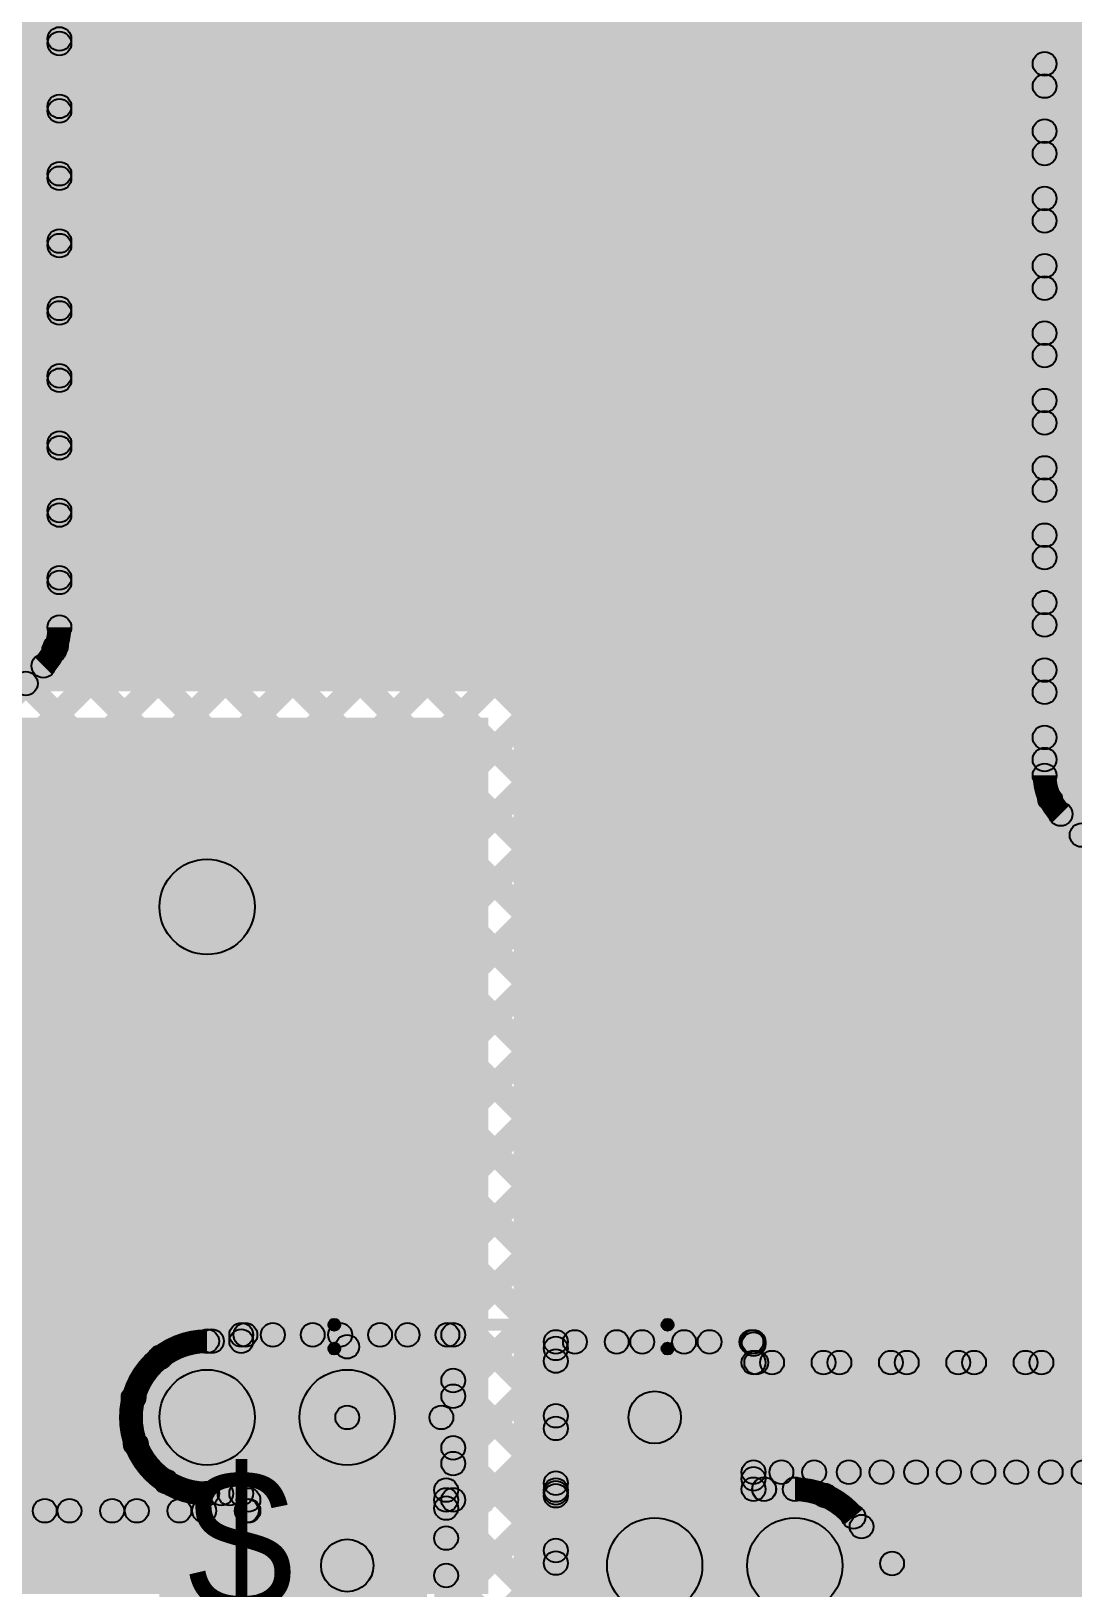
# Model space of a CAD drawing. Header units: millimetres. Extents: x 0.02 to 3.53, y 0 to 2.66.
# Drawn here: x 1.574 to 2.012, y 1.109 to 1.763 of the extents above; entities that cross this region are included whole.
import ezdxf

# ---------------------------------------------------------------- set-up
doc = ezdxf.new("R2010")
doc.units = ezdxf.units.MM
doc.header["$MEASUREMENT"] = 0
for name, color, linetype in [('BottomLayer', 5, 'Continuous'), ('BottomPaste', 16, 'Continuous'), ('BottomSolder', 6, 'Continuous'), ('TopLayer', 1, 'Continuous'), ('TopOverlay', 2, 'Continuous'), ('TopPaste', 8, 'Continuous'), ('TopSolder', 216, 'Continuous'), ('ViaHoleLayer', 16, 'Continuous')]:
    doc.layers.add(name, color=color, linetype=linetype)

# ---------------------------------------------------------------- blocks, each defined once
blk = doc.blocks.new('WS2812B_M____9')
at = {"layer": 'TopLayer'}
for points in [[(-0.09409, 0.05079), (-0.03504, 0.05079), (-0.03504, 0.01142), (-0.09409, 0.01142)], [(0.03504, 0.05079), (0.09409, 0.05079), (0.09409, 0.01142), (0.03504, 0.01142)], [(-0.09409, -0.01142), (-0.03504, -0.01142), (-0.03504, -0.05079), (-0.09409, -0.05079)], [(0.03504, -0.01142), (0.09409, -0.01142), (0.09409, -0.05079), (0.03504, -0.05079)]]:
    blk.add_hatch(color=1, dxfattribs=at).paths.add_polyline_path(points)
at = {"layer": 'TopOverlay'}
h = blk.add_hatch(color=2, dxfattribs=at)
edge = h.paths.add_edge_path()
edge.add_arc((-0.07, 0.07), 0.0025, 0, 360)
h = blk.add_hatch(color=2, dxfattribs=at)
edge = h.paths.add_edge_path()
edge.add_arc((-0.07, 0.07), 0.0025, 0, 360)
for points in [[(0.07, 0.0725), (0.07, 0.0675), (-0.07, 0.0675), (-0.07, 0.0725)], [(-0.0725, 0.07), (-0.0675, 0.07), (-0.0675, 0.06), (-0.0725, 0.06)], [(0.0675, 0.07), (0.0725, 0.07), (0.0725, 0.06), (0.0675, 0.06)], [(-0.0725, -0.06), (-0.0675, -0.06), (-0.0675, -0.07), (-0.0725, -0.07)], [(0.0675, -0.06), (0.0725, -0.06), (0.0725, -0.07), (0.0675, -0.07)], [(0.07, -0.0675), (0.07, -0.0725), (-0.07, -0.0725), (-0.07, -0.0675)]]:
    blk.add_hatch(color=2, dxfattribs=at).paths.add_polyline_path(points)
h = blk.add_hatch(color=2, dxfattribs=at)
edge = h.paths.add_edge_path()
edge.add_arc((0.07, 0.07), 0.0025, 0, 360)
h = blk.add_hatch(color=2, dxfattribs=at)
edge = h.paths.add_edge_path()
edge.add_arc((0.07, 0.07), 0.0025, 0, 360)
h = blk.add_hatch(color=2, dxfattribs=at)
edge = h.paths.add_edge_path()
edge.add_arc((-0.091, 0.061), 0.0025, 0, 360)
h = blk.add_hatch(color=2, dxfattribs=at)
edge = h.paths.add_edge_path()
edge.add_arc((-0.085, 0.061), 0.0025, 0, 360)
h = blk.add_hatch(color=2, dxfattribs=at)
edge = h.paths.add_edge_path()
edge.add_arc((-0.07, 0.06), 0.0025, 0, 360)
h = blk.add_hatch(color=2, dxfattribs=at)
edge = h.paths.add_edge_path()
edge.add_arc((0.07, 0.06), 0.0025, 0, 360)
h = blk.add_hatch(color=2, dxfattribs=at)
edge = h.paths.add_edge_path()
edge.add_arc((-0.07, -0.06), 0.0025, 0, 360)
h = blk.add_hatch(color=2, dxfattribs=at)
edge = h.paths.add_edge_path()
edge.add_arc((0.07, -0.06), 0.0025, 0, 360)
h = blk.add_hatch(color=2, dxfattribs=at)
edge = h.paths.add_edge_path()
edge.add_arc((-0.07, -0.07), 0.0025, 0, 360)
h = blk.add_hatch(color=2, dxfattribs=at)
edge = h.paths.add_edge_path()
edge.add_arc((-0.07, -0.07), 0.0025, 0, 360)
h = blk.add_hatch(color=2, dxfattribs=at)
edge = h.paths.add_edge_path()
edge.add_arc((0.07, -0.07), 0.0025, 0, 360)
h = blk.add_hatch(color=2, dxfattribs=at)
edge = h.paths.add_edge_path()
edge.add_arc((0.07, -0.07), 0.0025, 0, 360)
at = {"layer": 'TopPaste'}
for points in [[(-0.09409, 0.05079), (-0.03504, 0.05079), (-0.03504, 0.01142), (-0.09409, 0.01142)], [(0.03504, 0.05079), (0.09409, 0.05079), (0.09409, 0.01142), (0.03504, 0.01142)], [(-0.09409, -0.01142), (-0.03504, -0.01142), (-0.03504, -0.05079), (-0.09409, -0.05079)], [(0.03504, -0.01142), (0.09409, -0.01142), (0.09409, -0.05079), (0.03504, -0.05079)]]:
    blk.add_hatch(color=8, dxfattribs=at).paths.add_polyline_path(points)
at = {"layer": 'TopSolder'}
for points in [[(-0.09809, 0.05479), (-0.03104, 0.05479), (-0.03104, 0.00742), (-0.09809, 0.00742)], [(0.03104, 0.05479), (0.09809, 0.05479), (0.09809, 0.00742), (0.03104, 0.00742)], [(-0.09809, -0.00742), (-0.03104, -0.00742), (-0.03104, -0.05479), (-0.09809, -0.05479)], [(0.03104, -0.00742), (0.09809, -0.00742), (0.09809, -0.05479), (0.03104, -0.05479)]]:
    blk.add_hatch(color=216, dxfattribs=at).paths.add_polyline_path(points)
at = {"layer": 'TopOverlay', "const_width": 0.005}
blk.add_lwpolyline([(-0.085, 0.061, 1), (-0.091, 0.061, 1)], format="xyb", close=True, dxfattribs=at)
at = {"layer": 'TopOverlay'}
for centre in [(-0.07, 0.07), (-0.07, 0.07), (0.07, 0.07), (0.07, 0.07), (-0.091, 0.061), (-0.085, 0.061), (-0.07, 0.06), (0.07, 0.06), (-0.07, -0.06), (0.07, -0.06), (-0.07, -0.07), (-0.07, -0.07), (0.07, -0.07), (0.07, -0.07)]:
    blk.add_circle(centre, 0.0025, dxfattribs=at)
blk = doc.blocks.new('CAP_0201_B_22')
at = {"layer": 'BottomLayer'}
for points in [[(-0.01772, 0.00591), (-0.00591, 0.00591), (-0.00591, -0.00591), (-0.01772, -0.00591)], [(0.00591, 0.00591), (0.01772, 0.00591), (0.01772, -0.00591), (0.00591, -0.00591)]]:
    blk.add_hatch(color=5, dxfattribs=at).paths.add_polyline_path(points)
at = {"layer": 'BottomPaste'}
for points in [[(-0.01772, 0.00591), (-0.00591, 0.00591), (-0.00591, -0.00591), (-0.01772, -0.00591)], [(0.00591, 0.00591), (0.01772, 0.00591), (0.01772, -0.00591), (0.00591, -0.00591)]]:
    blk.add_hatch(color=16, dxfattribs=at).paths.add_polyline_path(points)
at = {"layer": 'BottomSolder'}
for points in [[(-0.01988, 0.00807), (-0.00374, 0.00807), (-0.00374, -0.00807), (-0.01988, -0.00807)], [(0.00374, 0.00807), (0.01988, 0.00807), (0.01988, -0.00807), (0.00374, -0.00807)]]:
    blk.add_hatch(color=6, dxfattribs=at).paths.add_polyline_path(points)

msp = doc.modelspace()

# ---------------------------------------------------------------- hatches: boundary and pattern name
at = {"layer": 'BottomLayer'}
for points in [[(1.4923, 1.66161), (2.08167, 1.66161), (2.08167, 1.81712), (1.4923, 1.81712)], [(0.92852, 1.48602), (2.08167, 1.48602), (2.08167, 1.7183), (0.92852, 1.7183)], [(1.77694, 1.09704), (2.18718, 1.09704), (2.18718, 1.60806), (1.77694, 1.60806)], [(1.40641, 1.10688), (1.76631, 1.10688), (1.76631, 1.47494), (1.40641, 1.47494)], [(0.74112, 1.39074), (1.66789, 1.39074), (1.66789, 1.43798), (0.74112, 1.43798)], [(1.66822, 1.18107), (1.62822, 1.18107), (1.62822, 1.39545), (1.66822, 1.39545)], [(1.66822, 1.02537), (1.62822, 1.02537), (1.62822, 1.18107), (1.66822, 1.18107)]]:
    msp.add_hatch(color=5, dxfattribs=at).paths.add_polyline_path(points)
h = msp.add_hatch(color=5, dxfattribs=at)
edge = h.paths.add_edge_path()
edge.add_arc((1.64822, 1.39545), 0.02, 0, 360)
h = msp.add_hatch(color=5, dxfattribs=at)
edge = h.paths.add_edge_path()
edge.add_arc((1.64822, 1.18107), 0.02, 0, 360)
h = msp.add_hatch(color=5, dxfattribs=at)
edge = h.paths.add_edge_path()
edge.add_arc((1.64822, 1.18107), 0.02, 0, 360)
h = msp.add_hatch(color=5, dxfattribs=at)
edge = h.paths.add_edge_path()
edge.add_arc((1.64822, 1.18107), 0.01181, 0, 360)
h = msp.add_hatch(color=5, dxfattribs=at)
edge = h.paths.add_edge_path()
edge.add_arc((1.89509, 1.11887), 0.01181, 0, 360)
at = {"layer": 'TopLayer'}
for points in [[(0.79784, 2.65237), (0.80491, 2.65944), (2.00354, 1.46081), (1.99647, 1.45374)], [(0.82612, 2.65237), (0.8332, 2.65944), (2.00354, 1.48909), (1.99647, 1.48202)], [(0.85441, 2.65237), (0.86148, 2.65944), (2.00354, 1.51738), (1.99647, 1.51031)], [(0.88269, 2.65237), (0.88976, 2.65944), (2.00354, 1.54566), (1.99647, 1.53859)], [(0.91097, 2.65237), (0.91805, 2.65944), (2.00354, 1.57394), (1.99647, 1.56687)], [(0.93926, 2.65237), (0.94633, 2.65944), (2.00354, 1.60223), (1.99647, 1.59516)], [(0.96754, 2.65237), (0.97461, 2.65944), (2.00354, 1.63051), (1.99647, 1.62344)], [(0.99583, 2.65237), (1.0029, 2.65944), (2.00354, 1.6588), (1.99647, 1.65172)], [(1.02411, 2.65237), (1.03118, 2.65944), (2.00354, 1.68708), (1.99647, 1.68001)], [(1.0524, 2.65237), (1.05947, 2.65944), (2.00354, 1.71536), (1.99647, 1.70829)], [(1.08068, 2.65237), (1.08775, 2.65944), (2.00354, 1.74365), (1.99647, 1.73658)], [(1.28809, 1.14362), (1.28102, 1.15069), (2.78977, 2.65944), (2.79685, 2.65237)], [(1.55851, 1.44232), (1.55144, 1.44939), (2.76149, 2.65944), (2.76856, 2.65237)], [(1.58755, 1.49964), (1.58048, 1.50672), (2.73321, 2.65944), (2.74028, 2.65237)], [(1.5897, 1.61493), (1.58263, 1.622), (2.62007, 2.65944), (2.62714, 2.65237)], [(1.5897, 1.64322), (1.58263, 1.65029), (2.59178, 2.65944), (2.59886, 2.65237)], [(1.5897, 1.58665), (1.58263, 1.59372), (2.64835, 2.65944), (2.65542, 2.65237)], [(1.5897, 1.58665), (1.58263, 1.59372), (2.64835, 2.65944), (2.65542, 2.65237)], [(1.5897, 1.53008), (1.58263, 1.53715), (2.70492, 2.65944), (2.71199, 2.65237)], [(1.5897, 1.55836), (1.58263, 1.56543), (2.67664, 2.65944), (2.68371, 2.65237)], [(1.5897, 1.72807), (1.58263, 1.73514), (2.50693, 2.65944), (2.514, 2.65237)], [(1.5897, 1.6715), (1.58263, 1.67857), (2.5635, 2.65944), (2.57057, 2.65237)], [(1.5897, 1.69978), (1.58263, 1.70685), (2.53522, 2.65944), (2.54229, 2.65237)], [(1.5897, 1.75635), (1.58263, 1.76342), (2.47865, 2.65944), (2.48572, 2.65237)], [(1.31109, 1.13833), (1.30402, 1.1454), (2.03058, 1.87196), (2.03765, 1.86489)], [(1.33938, 1.13833), (1.3323, 1.1454), (2.03829, 1.85139), (2.04536, 1.84432)], [(1.59117, 1.51289), (1.58117, 1.51289), (1.58117, 1.85561), (1.59117, 1.85561)], [(1.58263, 1.8393), (1.5897, 1.84637), (2.22846, 1.20761), (2.22139, 1.20054)], [(1.58263, 1.81101), (1.5897, 1.81808), (2.20018, 1.20761), (2.19311, 1.20054)], [(2.00501, 1.45068), (1.99501, 1.45068), (1.99501, 1.7934), (2.00501, 1.7934)], [(1.58263, 1.78273), (1.5897, 1.7898), (2.17189, 1.20761), (2.16482, 1.20054)], [(1.36766, 1.13833), (1.36059, 1.1454), (1.99647, 1.78129), (2.00354, 1.77421)], [(1.58263, 1.75444), (1.5897, 1.76151), (2.14361, 1.20761), (2.13654, 1.20054)], [(1.39594, 1.13833), (1.38887, 1.1454), (1.99647, 1.753), (2.00354, 1.74593)], [(1.58263, 1.72616), (1.5897, 1.73323), (2.11532, 1.20761), (2.10825, 1.20054)], [(1.42423, 1.13833), (1.41716, 1.1454), (1.99647, 1.72472), (2.00354, 1.71765)], [(1.58263, 1.69787), (1.5897, 1.70495), (2.08704, 1.20761), (2.07997, 1.20054)], [(1.45251, 1.13833), (1.44544, 1.1454), (1.99647, 1.69643), (2.00354, 1.68936)], [(1.58263, 1.66959), (1.5897, 1.67666), (2.05876, 1.20761), (2.05168, 1.20054)], [(1.4808, 1.13833), (1.47373, 1.1454), (1.99647, 1.66815), (2.00354, 1.66108)], [(1.58263, 1.64131), (1.5897, 1.64838), (2.03047, 1.20761), (2.0234, 1.20054)], [(1.50908, 1.13833), (1.50201, 1.1454), (1.99647, 1.63986), (2.00354, 1.63279)], [(1.58263, 1.61302), (1.5897, 1.62009), (2.00219, 1.20761), (1.99512, 1.20054)], [(1.53737, 1.13833), (1.53029, 1.1454), (1.99647, 1.61158), (2.00354, 1.60451)], [(1.58263, 1.58474), (1.5897, 1.59181), (1.9739, 1.20761), (1.96683, 1.20054)], [(1.56565, 1.13833), (1.55858, 1.1454), (1.99647, 1.5833), (2.00354, 1.57622)], [(1.58263, 1.55645), (1.5897, 1.56352), (1.94562, 1.20761), (1.93855, 1.20054)], [(1.66782, 1.21222), (1.66075, 1.21929), (1.99647, 1.55501), (2.00354, 1.54794)], [(1.58263, 1.52817), (1.5897, 1.53524), (1.91733, 1.20761), (1.91026, 1.20054)], [(1.69611, 1.21222), (1.68904, 1.21929), (1.99647, 1.52673), (2.00354, 1.51966)], [(1.58119, 1.50133), (1.58826, 1.5084), (1.88037, 1.21629), (1.87329, 1.20922)], [(1.57008, 1.4802), (1.56301, 1.48727), (1.57589, 1.50016), (1.58296, 1.49309)], [(1.72439, 1.21222), (1.71732, 1.21929), (1.99647, 1.49844), (2.00354, 1.49137)], [(1.56852, 1.48571), (1.57559, 1.49278), (1.85208, 1.21629), (1.84501, 1.20922)], [(1.5519, 1.47405), (1.55897, 1.48112), (1.8238, 1.21629), (1.81673, 1.20922)], [(1.75268, 1.21222), (1.74561, 1.21929), (1.99647, 1.47016), (2.00354, 1.46309)], [(1.5491, 1.44856), (1.55617, 1.45563), (1.79823, 1.21358), (1.79116, 1.2065)], [(1.75515, 1.18641), (1.74808, 1.19348), (1.99878, 1.44418), (2.00585, 1.43711)], [(1.374, 1.42567), (1.38107, 1.43274), (1.62086, 1.19295), (1.61379, 1.18588)], [(2.00321, 1.43088), (2.01028, 1.43795), (2.02317, 1.42507), (2.0161, 1.418)], [(1.54921, 1.42017), (1.55628, 1.42724), (1.79823, 1.18529), (1.79116, 1.17822)], [(1.80625, 1.20922), (1.79917, 1.21629), (2.01202, 1.42914), (2.01909, 1.42207)], [(1.99555, 1.20054), (1.98848, 1.20761), (2.20605, 1.42517), (2.21312, 1.4181)], [(1.53523, 1.40586), (1.5423, 1.41294), (1.73594, 1.21929), (1.72887, 1.21222)], [(1.83453, 1.20922), (1.82746, 1.21629), (2.02966, 1.41849), (2.03673, 1.41142)], [(1.86281, 1.20922), (1.85574, 1.21629), (2.05778, 1.41833), (2.06485, 1.41126)], [(1.88241, 1.20054), (1.87534, 1.20761), (2.07991, 1.41218), (2.08698, 1.40511)], [(1.31224, 1.40257), (1.31931, 1.40965), (1.58356, 1.1454), (1.57649, 1.13833)], [(1.34053, 1.40257), (1.3476, 1.40965), (1.61184, 1.1454), (1.60477, 1.13833)], [(1.36881, 1.40257), (1.37588, 1.40965), (1.64013, 1.1454), (1.63306, 1.13833)], [(1.42838, 1.39957), (1.43545, 1.40665), (1.63218, 1.20992), (1.62511, 1.20285)], [(1.45667, 1.39957), (1.46374, 1.40665), (1.65378, 1.21661), (1.6467, 1.20954)], [(1.48495, 1.39957), (1.49202, 1.40665), (1.67937, 1.21929), (1.6723, 1.21222)], [(1.51055, 1.40226), (1.51762, 1.40933), (1.70766, 1.21929), (1.70059, 1.21222)], [(1.9107, 1.20054), (1.90363, 1.20761), (2.10567, 1.40965), (2.11274, 1.40257)], [(1.93898, 1.20054), (1.93191, 1.20761), (2.13395, 1.40965), (2.14102, 1.40257)], [(1.96727, 1.20054), (1.96019, 1.20761), (2.16223, 1.40965), (2.16931, 1.40257)], [(1.64822, 1.20807), (1.64822, 1.21807), (1.66256, 1.21807), (1.66256, 1.20807)], [(1.66256, 1.21076), (1.66256, 1.22076), (1.75161, 1.22076), (1.75161, 1.21076)], [(1.79469, 1.20776), (1.79469, 1.21776), (1.87775, 1.21776), (1.87775, 1.20776)], [(1.71209, 1.18107), (1.70209, 1.18107), (1.70209, 1.21076), (1.71209, 1.21076)], [(1.75661, 1.14639), (1.74661, 1.14639), (1.74661, 1.21576), (1.75661, 1.21576)], [(1.79969, 1.15055), (1.78969, 1.15055), (1.78969, 1.21276), (1.79969, 1.21276)], [(1.88275, 1.20407), (1.87275, 1.20407), (1.87275, 1.21276), (1.88275, 1.21276)], [(1.87421, 1.2083), (1.88128, 1.21537), (1.88905, 1.20761), (1.88198, 1.20054)], [(1.75515, 1.15812), (1.74808, 1.1652), (1.79116, 1.20827), (1.79823, 1.2012)], [(1.87775, 1.19907), (1.87775, 1.20907), (2.3298, 1.20907), (2.3298, 1.19907)], [(1.64822, 1.16107), (1.64822, 1.20107), (1.70709, 1.20107), (1.70709, 1.16107)], [(1.74808, 1.19301), (1.75515, 1.20009), (1.79823, 1.15701), (1.79116, 1.14994)], [(1.83622, 1.17007), (1.83622, 1.19207), (2.33932, 1.19207), (2.33932, 1.17007)], [(1.70709, 1.17607), (1.70709, 1.18607), (1.74661, 1.18607), (1.74661, 1.17607)], [(1.75215, 1.12684), (1.74508, 1.13391), (1.79116, 1.17999), (1.79823, 1.17292)], [(1.59393, 1.13833), (1.58686, 1.1454), (1.61475, 1.17329), (1.62182, 1.16622)], [(1.74808, 1.16473), (1.75515, 1.1718), (1.79823, 1.12872), (1.79116, 1.12165)], [(1.62222, 1.13833), (1.61515, 1.1454), (1.62741, 1.15767), (1.63448, 1.1506)], [(1.88275, 1.15087), (1.87275, 1.15087), (1.87275, 1.15807), (1.88275, 1.15807)], [(1.87421, 1.15173), (1.88128, 1.1588), (1.88569, 1.1544), (1.87862, 1.14733)], [(1.87775, 1.15307), (1.87775, 1.16307), (2.33932, 1.16307), (2.33932, 1.15307)], [(1.88578, 1.14733), (1.87871, 1.1544), (1.88591, 1.16161), (1.89298, 1.15454)], [(1.89969, 1.15454), (1.90677, 1.16161), (2.96484, 0.10354), (2.95777, 0.09646)], [(1.9114, 1.14467), (1.90433, 1.15174), (1.91419, 1.16161), (1.92127, 1.15454)], [(1.92666, 1.13164), (1.91959, 1.13872), (1.94248, 1.16161), (1.94955, 1.15454)], [(1.92798, 1.15454), (1.93505, 1.16161), (2.99312, 0.10354), (2.98605, 0.09646)], [(1.93947, 1.11617), (1.9324, 1.12324), (1.97076, 1.16161), (1.97783, 1.15454)], [(1.95228, 1.1007), (1.94521, 1.10777), (1.99905, 1.16161), (2.00612, 1.15454)], [(1.95626, 1.15454), (1.96333, 1.16161), (3.02141, 0.10354), (3.01433, 0.09646)], [(1.96443, 1.08456), (1.95736, 1.09163), (2.02733, 1.16161), (2.0344, 1.15454)], [(1.9676, 1.05945), (1.96053, 1.06652), (2.05562, 1.16161), (2.06269, 1.15454)], [(1.98455, 1.15454), (1.99162, 1.16161), (3.04969, 0.10354), (3.04262, 0.09646)], [(1.6505, 1.13833), (1.64343, 1.1454), (1.65064, 1.15261), (1.65771, 1.14554)], [(1.64822, 1.14407), (1.64822, 1.15407), (1.66256, 1.15407), (1.66256, 1.14407)], [(1.65414, 1.14554), (1.66121, 1.15261), (1.66841, 1.1454), (1.66134, 1.13833)], [(1.75361, 1.14639), (1.74361, 1.14639), (1.74361, 1.15055), (1.75361, 1.15055)], [(1.75215, 1.09856), (1.74508, 1.10563), (1.79116, 1.15171), (1.79823, 1.14464)], [(1.87775, 1.14587), (1.87775, 1.15587), (1.89509, 1.15587), (1.89509, 1.14587)], [(1.28984, 1.13687), (1.28984, 1.14687), (1.66556, 1.14687), (1.66556, 1.13687)], [(1.67056, 1.14187), (1.66056, 1.14187), (1.66056, 1.14639), (1.67056, 1.14639)], [(1.75361, 1.08718), (1.74361, 1.08718), (1.74361, 1.14639), (1.75361, 1.14639)], [(1.74508, 1.13945), (1.75215, 1.14652), (1.79823, 1.10044), (1.79116, 1.09337)], [(1.79969, 1.08718), (1.78969, 1.08718), (1.78969, 1.14939), (1.79969, 1.14939)], [(1.83622, 1.09887), (1.83622, 1.13887), (1.89509, 1.13887), (1.89509, 1.09887)], [(1.9159, 1.13606), (1.92361, 1.14244), (1.96054, 1.09782), (1.95284, 1.09145)], [(1.87968, 1.10611), (1.91049, 1.13162), (1.94747, 1.08696), (1.91666, 1.06145)], [(1.28032, 1.10787), (1.28032, 1.12987), (1.70709, 1.12987), (1.70709, 1.10787)], [(0.77834, 0.09646), (0.77127, 0.10354), (1.79116, 1.12342), (1.79823, 1.11635)], [(1.74508, 1.11116), (1.75215, 1.11823), (1.9036, 0.96678), (1.89653, 0.95971)]]:
    msp.add_hatch(color=1, dxfattribs=at).paths.add_polyline_path(points)
h = msp.add_hatch(color=1, dxfattribs=at)
edge = h.paths.add_edge_path()
edge.add_arc((1.58617, 1.75989), 0.005, 0, 360)
h = msp.add_hatch(color=1, dxfattribs=at)
edge = h.paths.add_edge_path()
edge.add_arc((1.58617, 1.75798), 0.005, 0, 360)
h = msp.add_hatch(color=1, dxfattribs=at)
edge = h.paths.add_edge_path()
edge.add_arc((2.00001, 1.74947), 0.005, 0, 360)
h = msp.add_hatch(color=1, dxfattribs=at)
edge = h.paths.add_edge_path()
edge.add_arc((2.00001, 1.74011), 0.005, 0, 360)
h = msp.add_hatch(color=1, dxfattribs=at)
edge = h.paths.add_edge_path()
edge.add_arc((1.58617, 1.7316), 0.005, 0, 360)
h = msp.add_hatch(color=1, dxfattribs=at)
edge = h.paths.add_edge_path()
edge.add_arc((1.58617, 1.72969), 0.005, 0, 360)
h = msp.add_hatch(color=1, dxfattribs=at)
edge = h.paths.add_edge_path()
edge.add_arc((2.00001, 1.72118), 0.005, 0, 360)
h = msp.add_hatch(color=1, dxfattribs=at)
edge = h.paths.add_edge_path()
edge.add_arc((2.00001, 1.71183), 0.005, 0, 360)
h = msp.add_hatch(color=1, dxfattribs=at)
edge = h.paths.add_edge_path()
edge.add_arc((1.58617, 1.70332), 0.005, 0, 360)
h = msp.add_hatch(color=1, dxfattribs=at)
edge = h.paths.add_edge_path()
edge.add_arc((1.58617, 1.70141), 0.005, 0, 360)
h = msp.add_hatch(color=1, dxfattribs=at)
edge = h.paths.add_edge_path()
edge.add_arc((2.00001, 1.6929), 0.005, 0, 360)
h = msp.add_hatch(color=1, dxfattribs=at)
edge = h.paths.add_edge_path()
edge.add_arc((2.00001, 1.68354), 0.005, 0, 360)
h = msp.add_hatch(color=1, dxfattribs=at)
edge = h.paths.add_edge_path()
edge.add_arc((1.58617, 1.67503), 0.005, 0, 360)
h = msp.add_hatch(color=1, dxfattribs=at)
edge = h.paths.add_edge_path()
edge.add_arc((1.58617, 1.67313), 0.005, 0, 360)
h = msp.add_hatch(color=1, dxfattribs=at)
edge = h.paths.add_edge_path()
edge.add_arc((2.00001, 1.66461), 0.005, 0, 360)
h = msp.add_hatch(color=1, dxfattribs=at)
edge = h.paths.add_edge_path()
edge.add_arc((2.00001, 1.65526), 0.005, 0, 360)
h = msp.add_hatch(color=1, dxfattribs=at)
edge = h.paths.add_edge_path()
edge.add_arc((1.58617, 1.64675), 0.005, 0, 360)
h = msp.add_hatch(color=1, dxfattribs=at)
edge = h.paths.add_edge_path()
edge.add_arc((1.58617, 1.64484), 0.005, 0, 360)
h = msp.add_hatch(color=1, dxfattribs=at)
edge = h.paths.add_edge_path()
edge.add_arc((2.00001, 1.63633), 0.005, 0, 360)
h = msp.add_hatch(color=1, dxfattribs=at)
edge = h.paths.add_edge_path()
edge.add_arc((2.00001, 1.62698), 0.005, 0, 360)
h = msp.add_hatch(color=1, dxfattribs=at)
edge = h.paths.add_edge_path()
edge.add_arc((1.58617, 1.61847), 0.005, 0, 360)
h = msp.add_hatch(color=1, dxfattribs=at)
edge = h.paths.add_edge_path()
edge.add_arc((1.58617, 1.61656), 0.005, 0, 360)
h = msp.add_hatch(color=1, dxfattribs=at)
edge = h.paths.add_edge_path()
edge.add_arc((2.00001, 1.60804), 0.005, 0, 360)
h = msp.add_hatch(color=1, dxfattribs=at)
edge = h.paths.add_edge_path()
edge.add_arc((2.00001, 1.59869), 0.005, 0, 360)
h = msp.add_hatch(color=1, dxfattribs=at)
edge = h.paths.add_edge_path()
edge.add_arc((1.58617, 1.59018), 0.005, 0, 360)
h = msp.add_hatch(color=1, dxfattribs=at)
edge = h.paths.add_edge_path()
edge.add_arc((1.58617, 1.59018), 0.005, 0, 360)
h = msp.add_hatch(color=1, dxfattribs=at)
edge = h.paths.add_edge_path()
edge.add_arc((1.58617, 1.58827), 0.005, 0, 360)
h = msp.add_hatch(color=1, dxfattribs=at)
edge = h.paths.add_edge_path()
edge.add_arc((2.00001, 1.57976), 0.005, 0, 360)
h = msp.add_hatch(color=1, dxfattribs=at)
edge = h.paths.add_edge_path()
edge.add_arc((2.00001, 1.57041), 0.005, 0, 360)
h = msp.add_hatch(color=1, dxfattribs=at)
edge = h.paths.add_edge_path()
edge.add_arc((1.58617, 1.5619), 0.005, 0, 360)
h = msp.add_hatch(color=1, dxfattribs=at)
edge = h.paths.add_edge_path()
edge.add_arc((1.58617, 1.55999), 0.005, 0, 360)
h = msp.add_hatch(color=1, dxfattribs=at)
edge = h.paths.add_edge_path()
edge.add_arc((2.00001, 1.55148), 0.005, 0, 360)
h = msp.add_hatch(color=1, dxfattribs=at)
edge = h.paths.add_edge_path()
edge.add_arc((2.00001, 1.54212), 0.005, 0, 360)
h = msp.add_hatch(color=1, dxfattribs=at)
edge = h.paths.add_edge_path()
edge.add_arc((1.58617, 1.53361), 0.005, 0, 360)
h = msp.add_hatch(color=1, dxfattribs=at)
edge = h.paths.add_edge_path()
edge.add_arc((1.58617, 1.5317), 0.005, 0, 360)
h = msp.add_hatch(color=1, dxfattribs=at)
edge = h.paths.add_edge_path()
edge.add_arc((2.00001, 1.52319), 0.005, 0, 360)
h = msp.add_hatch(color=1, dxfattribs=at)
edge = h.paths.add_edge_path()
edge.add_arc((1.58617, 1.51289), 0.005, 0, 360)
h = msp.add_hatch(color=1, dxfattribs=at)
edge = h.paths.add_edge_path()
edge.add_arc((1.58617, 1.51289), 0.005, 0, 360)
h = msp.add_hatch(color=1, dxfattribs=at)
edge = h.paths.add_edge_path()
edge.add_arc((1.58617, 1.51289), 0.005, 0, 360)
h = msp.add_hatch(color=1, dxfattribs=at)
edge = h.paths.add_edge_path()
edge.add_arc((2.00001, 1.51384), 0.005, 0, 360)
h = msp.add_hatch(color=1, dxfattribs=at)
edge = h.paths.add_edge_path()
edge.add_arc((1.58402, 1.50318), 0.005, 0, 360)
h = msp.add_hatch(color=1, dxfattribs=at)
edge = h.paths.add_edge_path()
edge.add_arc((1.58472, 1.50486), 0.005, 0, 360)
h = msp.add_hatch(color=1, dxfattribs=at)
edge = h.paths.add_edge_path()
edge.add_arc((1.57943, 1.49662), 0.005, 0, 360)
h = msp.add_hatch(color=1, dxfattribs=at)
edge = h.paths.add_edge_path()
edge.add_arc((1.57943, 1.49662), 0.005, 0, 360)
h = msp.add_hatch(color=1, dxfattribs=at)
edge = h.paths.add_edge_path()
edge.add_arc((1.57943, 1.49662), 0.005, 0, 360)
h = msp.add_hatch(color=1, dxfattribs=at)
edge = h.paths.add_edge_path()
edge.add_arc((2.00001, 1.49491), 0.005, 0, 360)
h = msp.add_hatch(color=1, dxfattribs=at)
edge = h.paths.add_edge_path()
edge.add_arc((1.57205, 1.48925), 0.005, 0, 360)
h = msp.add_hatch(color=1, dxfattribs=at)
edge = h.paths.add_edge_path()
edge.add_arc((2.00001, 1.48556), 0.005, 0, 360)
h = msp.add_hatch(color=1, dxfattribs=at)
edge = h.paths.add_edge_path()
edge.add_arc((2.00001, 1.46662), 0.005, 0, 360)
h = msp.add_hatch(color=1, dxfattribs=at)
edge = h.paths.add_edge_path()
edge.add_arc((2.00001, 1.45727), 0.005, 0, 360)
h = msp.add_hatch(color=1, dxfattribs=at)
edge = h.paths.add_edge_path()
edge.add_arc((2.00001, 1.45068), 0.005, 0, 360)
h = msp.add_hatch(color=1, dxfattribs=at)
edge = h.paths.add_edge_path()
edge.add_arc((2.00001, 1.45068), 0.005, 0, 360)
h = msp.add_hatch(color=1, dxfattribs=at)
edge = h.paths.add_edge_path()
edge.add_arc((2.00001, 1.45068), 0.005, 0, 360)
h = msp.add_hatch(color=1, dxfattribs=at)
edge = h.paths.add_edge_path()
edge.add_arc((2.00231, 1.44064), 0.005, 0, 360)
h = msp.add_hatch(color=1, dxfattribs=at)
edge = h.paths.add_edge_path()
edge.add_arc((2.00674, 1.43442), 0.005, 0, 360)
h = msp.add_hatch(color=1, dxfattribs=at)
edge = h.paths.add_edge_path()
edge.add_arc((2.00674, 1.43442), 0.005, 0, 360)
h = msp.add_hatch(color=1, dxfattribs=at)
edge = h.paths.add_edge_path()
edge.add_arc((2.00674, 1.43442), 0.005, 0, 360)
h = msp.add_hatch(color=1, dxfattribs=at)
edge = h.paths.add_edge_path()
edge.add_arc((2.01556, 1.4256), 0.005, 0, 360)
h = msp.add_hatch(color=1, dxfattribs=at)
edge = h.paths.add_edge_path()
edge.add_arc((1.64822, 1.21307), 0.005, 0, 360)
h = msp.add_hatch(color=1, dxfattribs=at)
edge = h.paths.add_edge_path()
edge.add_arc((1.64822, 1.21307), 0.005, 0, 360)
h = msp.add_hatch(color=1, dxfattribs=at)
edge = h.paths.add_edge_path()
edge.add_arc((1.65024, 1.21307), 0.005, 0, 360)
h = msp.add_hatch(color=1, dxfattribs=at)
edge = h.paths.add_edge_path()
edge.add_arc((1.66256, 1.21576), 0.005, 0, 360)
h = msp.add_hatch(color=1, dxfattribs=at)
edge = h.paths.add_edge_path()
edge.add_arc((1.66256, 1.21307), 0.005, 0, 360)
h = msp.add_hatch(color=1, dxfattribs=at)
edge = h.paths.add_edge_path()
edge.add_arc((1.66429, 1.21576), 0.005, 0, 360)
h = msp.add_hatch(color=1, dxfattribs=at)
edge = h.paths.add_edge_path()
edge.add_arc((1.67584, 1.21576), 0.005, 0, 360)
h = msp.add_hatch(color=1, dxfattribs=at)
edge = h.paths.add_edge_path()
edge.add_arc((1.69257, 1.21576), 0.005, 0, 360)
h = msp.add_hatch(color=1, dxfattribs=at)
edge = h.paths.add_edge_path()
edge.add_arc((1.70412, 1.21576), 0.005, 0, 360)
h = msp.add_hatch(color=1, dxfattribs=at)
edge = h.paths.add_edge_path()
edge.add_arc((1.72086, 1.21576), 0.005, 0, 360)
h = msp.add_hatch(color=1, dxfattribs=at)
edge = h.paths.add_edge_path()
edge.add_arc((1.73241, 1.21576), 0.005, 0, 360)
h = msp.add_hatch(color=1, dxfattribs=at)
edge = h.paths.add_edge_path()
edge.add_arc((1.74914, 1.21576), 0.005, 0, 360)
h = msp.add_hatch(color=1, dxfattribs=at)
edge = h.paths.add_edge_path()
edge.add_arc((1.75161, 1.21576), 0.005, 0, 360)
h = msp.add_hatch(color=1, dxfattribs=at)
edge = h.paths.add_edge_path()
edge.add_arc((1.75161, 1.21576), 0.005, 0, 360)
h = msp.add_hatch(color=1, dxfattribs=at)
edge = h.paths.add_edge_path()
edge.add_arc((1.79469, 1.21276), 0.005, 0, 360)
h = msp.add_hatch(color=1, dxfattribs=at)
edge = h.paths.add_edge_path()
edge.add_arc((1.79469, 1.21276), 0.005, 0, 360)
h = msp.add_hatch(color=1, dxfattribs=at)
edge = h.paths.add_edge_path()
edge.add_arc((1.80271, 1.21276), 0.005, 0, 360)
h = msp.add_hatch(color=1, dxfattribs=at)
edge = h.paths.add_edge_path()
edge.add_arc((1.82026, 1.21276), 0.005, 0, 360)
h = msp.add_hatch(color=1, dxfattribs=at)
edge = h.paths.add_edge_path()
edge.add_arc((1.83099, 1.21276), 0.005, 0, 360)
h = msp.add_hatch(color=1, dxfattribs=at)
edge = h.paths.add_edge_path()
edge.add_arc((1.84855, 1.21276), 0.005, 0, 360)
h = msp.add_hatch(color=1, dxfattribs=at)
edge = h.paths.add_edge_path()
edge.add_arc((1.85928, 1.21276), 0.005, 0, 360)
h = msp.add_hatch(color=1, dxfattribs=at)
edge = h.paths.add_edge_path()
edge.add_arc((1.87683, 1.21276), 0.005, 0, 360)
h = msp.add_hatch(color=1, dxfattribs=at)
edge = h.paths.add_edge_path()
edge.add_arc((1.87775, 1.21276), 0.005, 0, 360)
h = msp.add_hatch(color=1, dxfattribs=at)
edge = h.paths.add_edge_path()
edge.add_arc((1.87775, 1.21276), 0.005, 0, 360)
h = msp.add_hatch(color=1, dxfattribs=at)
edge = h.paths.add_edge_path()
edge.add_arc((1.87775, 1.21184), 0.005, 0, 360)
h = msp.add_hatch(color=1, dxfattribs=at)
edge = h.paths.add_edge_path()
edge.add_arc((1.62864, 1.20638), 0.005, 0, 360)
h = msp.add_hatch(color=1, dxfattribs=at)
edge = h.paths.add_edge_path()
edge.add_arc((1.70709, 1.21076), 0.005, 0, 360)
h = msp.add_hatch(color=1, dxfattribs=at)
edge = h.paths.add_edge_path()
edge.add_arc((1.79469, 1.21004), 0.005, 0, 360)
h = msp.add_hatch(color=1, dxfattribs=at)
edge = h.paths.add_edge_path()
edge.add_arc((1.79469, 1.20474), 0.005, 0, 360)
h = msp.add_hatch(color=1, dxfattribs=at)
edge = h.paths.add_edge_path()
edge.add_arc((1.87775, 1.20407), 0.005, 0, 360)
h = msp.add_hatch(color=1, dxfattribs=at)
edge = h.paths.add_edge_path()
edge.add_arc((1.87775, 1.20407), 0.005, 0, 360)
h = msp.add_hatch(color=1, dxfattribs=at)
edge = h.paths.add_edge_path()
edge.add_arc((1.87888, 1.20407), 0.005, 0, 360)
h = msp.add_hatch(color=1, dxfattribs=at)
edge = h.paths.add_edge_path()
edge.add_arc((1.88551, 1.20407), 0.005, 0, 360)
h = msp.add_hatch(color=1, dxfattribs=at)
edge = h.paths.add_edge_path()
edge.add_arc((1.90716, 1.20407), 0.005, 0, 360)
h = msp.add_hatch(color=1, dxfattribs=at)
edge = h.paths.add_edge_path()
edge.add_arc((1.9138, 1.20407), 0.005, 0, 360)
h = msp.add_hatch(color=1, dxfattribs=at)
edge = h.paths.add_edge_path()
edge.add_arc((1.93545, 1.20407), 0.005, 0, 360)
h = msp.add_hatch(color=1, dxfattribs=at)
edge = h.paths.add_edge_path()
edge.add_arc((1.94208, 1.20407), 0.005, 0, 360)
h = msp.add_hatch(color=1, dxfattribs=at)
edge = h.paths.add_edge_path()
edge.add_arc((1.96373, 1.20407), 0.005, 0, 360)
h = msp.add_hatch(color=1, dxfattribs=at)
edge = h.paths.add_edge_path()
edge.add_arc((1.97037, 1.20407), 0.005, 0, 360)
h = msp.add_hatch(color=1, dxfattribs=at)
edge = h.paths.add_edge_path()
edge.add_arc((1.99201, 1.20407), 0.005, 0, 360)
h = msp.add_hatch(color=1, dxfattribs=at)
edge = h.paths.add_edge_path()
edge.add_arc((1.99865, 1.20407), 0.005, 0, 360)
h = msp.add_hatch(color=1, dxfattribs=at)
edge = h.paths.add_edge_path()
edge.add_arc((1.64822, 1.18107), 0.02, 0, 360)
h = msp.add_hatch(color=1, dxfattribs=at)
edge = h.paths.add_edge_path()
edge.add_arc((1.70709, 1.18107), 0.02, 0, 360)
h = msp.add_hatch(color=1, dxfattribs=at)
edge = h.paths.add_edge_path()
edge.add_arc((1.75161, 1.19655), 0.005, 0, 360)
h = msp.add_hatch(color=1, dxfattribs=at)
edge = h.paths.add_edge_path()
edge.add_arc((1.61733, 1.18942), 0.005, 0, 360)
h = msp.add_hatch(color=1, dxfattribs=at)
edge = h.paths.add_edge_path()
edge.add_arc((1.64822, 1.18107), 0.01181, 0, 360)
h = msp.add_hatch(color=1, dxfattribs=at)
edge = h.paths.add_edge_path()
edge.add_arc((1.75161, 1.18994), 0.005, 0, 360)
h = msp.add_hatch(color=1, dxfattribs=at)
edge = h.paths.add_edge_path()
edge.add_arc((1.83622, 1.18107), 0.011, 0, 360)
h = msp.add_hatch(color=1, dxfattribs=at)
edge = h.paths.add_edge_path()
edge.add_arc((1.70709, 1.18107), 0.005, 0, 360)
h = msp.add_hatch(color=1, dxfattribs=at)
edge = h.paths.add_edge_path()
edge.add_arc((1.70709, 1.18107), 0.005, 0, 360)
h = msp.add_hatch(color=1, dxfattribs=at)
edge = h.paths.add_edge_path()
edge.add_arc((1.74661, 1.18107), 0.005, 0, 360)
h = msp.add_hatch(color=1, dxfattribs=at)
edge = h.paths.add_edge_path()
edge.add_arc((1.79469, 1.18176), 0.005, 0, 360)
h = msp.add_hatch(color=1, dxfattribs=at)
edge = h.paths.add_edge_path()
edge.add_arc((1.79469, 1.17645), 0.005, 0, 360)
h = msp.add_hatch(color=1, dxfattribs=at)
edge = h.paths.add_edge_path()
edge.add_arc((1.61829, 1.16976), 0.005, 0, 360)
h = msp.add_hatch(color=1, dxfattribs=at)
edge = h.paths.add_edge_path()
edge.add_arc((1.75161, 1.16827), 0.005, 0, 360)
h = msp.add_hatch(color=1, dxfattribs=at)
edge = h.paths.add_edge_path()
edge.add_arc((1.75161, 1.16166), 0.005, 0, 360)
h = msp.add_hatch(color=1, dxfattribs=at)
edge = h.paths.add_edge_path()
edge.add_arc((1.63095, 1.15413), 0.005, 0, 360)
h = msp.add_hatch(color=1, dxfattribs=at)
edge = h.paths.add_edge_path()
edge.add_arc((1.79469, 1.15347), 0.005, 0, 360)
h = msp.add_hatch(color=1, dxfattribs=at)
edge = h.paths.add_edge_path()
edge.add_arc((1.87775, 1.15807), 0.005, 0, 360)
h = msp.add_hatch(color=1, dxfattribs=at)
edge = h.paths.add_edge_path()
edge.add_arc((1.87775, 1.15807), 0.005, 0, 360)
h = msp.add_hatch(color=1, dxfattribs=at)
edge = h.paths.add_edge_path()
edge.add_arc((1.87775, 1.15527), 0.005, 0, 360)
h = msp.add_hatch(color=1, dxfattribs=at)
edge = h.paths.add_edge_path()
edge.add_arc((1.88945, 1.15807), 0.005, 0, 360)
h = msp.add_hatch(color=1, dxfattribs=at)
edge = h.paths.add_edge_path()
edge.add_arc((1.90323, 1.15807), 0.005, 0, 360)
h = msp.add_hatch(color=1, dxfattribs=at)
edge = h.paths.add_edge_path()
edge.add_arc((1.91773, 1.15807), 0.005, 0, 360)
h = msp.add_hatch(color=1, dxfattribs=at)
edge = h.paths.add_edge_path()
edge.add_arc((1.93151, 1.15807), 0.005, 0, 360)
h = msp.add_hatch(color=1, dxfattribs=at)
edge = h.paths.add_edge_path()
edge.add_arc((1.94601, 1.15807), 0.005, 0, 360)
h = msp.add_hatch(color=1, dxfattribs=at)
edge = h.paths.add_edge_path()
edge.add_arc((1.9598, 1.15807), 0.005, 0, 360)
h = msp.add_hatch(color=1, dxfattribs=at)
edge = h.paths.add_edge_path()
edge.add_arc((1.9743, 1.15807), 0.005, 0, 360)
h = msp.add_hatch(color=1, dxfattribs=at)
edge = h.paths.add_edge_path()
edge.add_arc((1.98808, 1.15807), 0.005, 0, 360)
h = msp.add_hatch(color=1, dxfattribs=at)
edge = h.paths.add_edge_path()
edge.add_arc((2.00258, 1.15807), 0.005, 0, 360)
h = msp.add_hatch(color=1, dxfattribs=at)
edge = h.paths.add_edge_path()
edge.add_arc((2.01637, 1.15807), 0.005, 0, 360)
h = msp.add_hatch(color=1, dxfattribs=at)
edge = h.paths.add_edge_path()
edge.add_arc((1.64822, 1.14907), 0.005, 0, 360)
h = msp.add_hatch(color=1, dxfattribs=at)
edge = h.paths.add_edge_path()
edge.add_arc((1.64822, 1.14907), 0.005, 0, 360)
h = msp.add_hatch(color=1, dxfattribs=at)
edge = h.paths.add_edge_path()
edge.add_arc((1.65417, 1.14907), 0.005, 0, 360)
h = msp.add_hatch(color=1, dxfattribs=at)
edge = h.paths.add_edge_path()
edge.add_arc((1.65767, 1.14907), 0.005, 0, 360)
h = msp.add_hatch(color=1, dxfattribs=at)
edge = h.paths.add_edge_path()
edge.add_arc((1.66256, 1.14907), 0.005, 0, 360)
h = msp.add_hatch(color=1, dxfattribs=at)
edge = h.paths.add_edge_path()
edge.add_arc((1.66556, 1.14639), 0.005, 0, 360)
h = msp.add_hatch(color=1, dxfattribs=at)
edge = h.paths.add_edge_path()
edge.add_arc((1.74861, 1.15055), 0.005, 0, 360)
h = msp.add_hatch(color=1, dxfattribs=at)
edge = h.paths.add_edge_path()
edge.add_arc((1.74861, 1.14639), 0.005, 0, 360)
h = msp.add_hatch(color=1, dxfattribs=at)
edge = h.paths.add_edge_path()
edge.add_arc((1.74861, 1.14639), 0.005, 0, 360)
h = msp.add_hatch(color=1, dxfattribs=at)
edge = h.paths.add_edge_path()
edge.add_arc((1.75161, 1.14639), 0.005, 0, 360)
h = msp.add_hatch(color=1, dxfattribs=at)
edge = h.paths.add_edge_path()
edge.add_arc((1.79469, 1.15055), 0.005, 0, 360)
h = msp.add_hatch(color=1, dxfattribs=at)
edge = h.paths.add_edge_path()
edge.add_arc((1.79469, 1.14939), 0.005, 0, 360)
h = msp.add_hatch(color=1, dxfattribs=at)
edge = h.paths.add_edge_path()
edge.add_arc((1.79469, 1.14817), 0.005, 0, 360)
h = msp.add_hatch(color=1, dxfattribs=at)
edge = h.paths.add_edge_path()
edge.add_arc((1.87775, 1.15087), 0.005, 0, 360)
h = msp.add_hatch(color=1, dxfattribs=at)
edge = h.paths.add_edge_path()
edge.add_arc((1.87775, 1.15087), 0.005, 0, 360)
h = msp.add_hatch(color=1, dxfattribs=at)
edge = h.paths.add_edge_path()
edge.add_arc((1.88215, 1.15087), 0.005, 0, 360)
h = msp.add_hatch(color=1, dxfattribs=at)
edge = h.paths.add_edge_path()
edge.add_arc((1.88224, 1.15087), 0.005, 0, 360)
h = msp.add_hatch(color=1, dxfattribs=at)
edge = h.paths.add_edge_path()
edge.add_arc((1.89509, 1.15087), 0.005, 0, 360)
h = msp.add_hatch(color=1, dxfattribs=at)
edge = h.paths.add_edge_path()
edge.add_arc((1.89509, 1.15087), 0.005, 0, 360)
h = msp.add_hatch(color=1, dxfattribs=at)
edge = h.paths.add_edge_path()
edge.add_arc((1.89509, 1.15087), 0.005, 0, 360)
h = msp.add_hatch(color=1, dxfattribs=at)
edge = h.paths.add_edge_path()
edge.add_arc((1.90786, 1.1482), 0.005, 0, 360)
h = msp.add_hatch(color=1, dxfattribs=at)
edge = h.paths.add_edge_path()
edge.add_arc((1.58002, 1.14187), 0.005, 0, 360)
h = msp.add_hatch(color=1, dxfattribs=at)
edge = h.paths.add_edge_path()
edge.add_arc((1.5904, 1.14187), 0.005, 0, 360)
h = msp.add_hatch(color=1, dxfattribs=at)
edge = h.paths.add_edge_path()
edge.add_arc((1.60831, 1.14187), 0.005, 0, 360)
h = msp.add_hatch(color=1, dxfattribs=at)
edge = h.paths.add_edge_path()
edge.add_arc((1.61868, 1.14187), 0.005, 0, 360)
h = msp.add_hatch(color=1, dxfattribs=at)
edge = h.paths.add_edge_path()
edge.add_arc((1.63659, 1.14187), 0.005, 0, 360)
h = msp.add_hatch(color=1, dxfattribs=at)
edge = h.paths.add_edge_path()
edge.add_arc((1.64697, 1.14187), 0.005, 0, 360)
h = msp.add_hatch(color=1, dxfattribs=at)
edge = h.paths.add_edge_path()
edge.add_arc((1.66488, 1.14187), 0.005, 0, 360)
h = msp.add_hatch(color=1, dxfattribs=at)
edge = h.paths.add_edge_path()
edge.add_arc((1.66556, 1.14187), 0.005, 0, 360)
h = msp.add_hatch(color=1, dxfattribs=at)
edge = h.paths.add_edge_path()
edge.add_arc((1.66556, 1.14187), 0.005, 0, 360)
h = msp.add_hatch(color=1, dxfattribs=at)
edge = h.paths.add_edge_path()
edge.add_arc((1.74861, 1.14298), 0.005, 0, 360)
h = msp.add_hatch(color=1, dxfattribs=at)
edge = h.paths.add_edge_path()
edge.add_arc((1.91974, 1.13927), 0.005, 0, 360)
h = msp.add_hatch(color=1, dxfattribs=at)
edge = h.paths.add_edge_path()
edge.add_arc((1.91975, 1.13925), 0.005, 0, 360)
h = msp.add_hatch(color=1, dxfattribs=at)
edge = h.paths.add_edge_path()
edge.add_arc((1.91975, 1.13925), 0.005, 0, 360)
h = msp.add_hatch(color=1, dxfattribs=at)
edge = h.paths.add_edge_path()
edge.add_arc((1.83622, 1.11887), 0.02, 0, 360)
h = msp.add_hatch(color=1, dxfattribs=at)
edge = h.paths.add_edge_path()
edge.add_arc((1.89509, 1.11887), 0.02, 0, 360)
h = msp.add_hatch(color=1, dxfattribs=at)
edge = h.paths.add_edge_path()
edge.add_arc((1.89509, 1.11887), 0.02, 0, 360)
h = msp.add_hatch(color=1, dxfattribs=at)
edge = h.paths.add_edge_path()
edge.add_arc((1.92312, 1.13518), 0.005, 0, 360)
h = msp.add_hatch(color=1, dxfattribs=at)
edge = h.paths.add_edge_path()
edge.add_arc((1.74861, 1.13038), 0.005, 0, 360)
h = msp.add_hatch(color=1, dxfattribs=at)
edge = h.paths.add_edge_path()
edge.add_arc((1.70709, 1.11887), 0.011, 0, 360)
h = msp.add_hatch(color=1, dxfattribs=at)
edge = h.paths.add_edge_path()
edge.add_arc((1.79469, 1.12519), 0.005, 0, 360)
h = msp.add_hatch(color=1, dxfattribs=at)
edge = h.paths.add_edge_path()
edge.add_arc((1.79469, 1.11989), 0.005, 0, 360)
h = msp.add_hatch(color=1, dxfattribs=at)
edge = h.paths.add_edge_path()
edge.add_arc((1.89509, 1.11887), 0.01181, 0, 360)
h = msp.add_hatch(color=1, dxfattribs=at)
edge = h.paths.add_edge_path()
edge.add_arc((1.93593, 1.11971), 0.005, 0, 360)
h = msp.add_hatch(color=1, dxfattribs=at)
edge = h.paths.add_edge_path()
edge.add_arc((1.74861, 1.1147), 0.005, 0, 360)
at = {"layer": 'ViaHoleLayer'}
h = msp.add_hatch(color=16, dxfattribs=at)
edge = h.paths.add_edge_path()
edge.add_arc((1.64822, 1.18107), 0.00591, 0, 360)
h = msp.add_hatch(color=16, dxfattribs=at)
edge = h.paths.add_edge_path()
edge.add_arc((1.89509, 1.11887), 0.00591, 0, 360)

# ---------------------------------------------------------------- linework, layer by layer
at = {"layer": 'BottomLayer'}
for centre in [(1.64822, 1.39545), (1.64822, 1.18107), (1.64822, 1.18107)]:
    msp.add_circle(centre, 0.02, dxfattribs=at)
at = {"layer": 'TopLayer', "const_width": 0.01}
for points in [[(1.58617, 1.51289, -0.198912), (1.57943, 1.49662)], [(1.58617, 1.51289, -0.198912), (1.57943, 1.49662)], [(2.00674, 1.43442, -0.198912), (2.00001, 1.45068)], [(2.00674, 1.43442, -0.198912), (2.00001, 1.45068)], [(1.64822, 1.14907, -1), (1.64822, 1.21307)], [(1.89509, 1.15087, -0.223426), (1.91974, 1.13927)], [(1.89509, 1.15087, -0.223668), (1.91975, 1.13925)]]:
    msp.add_lwpolyline(points, format="xyb", dxfattribs=at)
at = {"layer": 'TopLayer'}
for centre, radius in [((1.58617, 1.75989), 0.005), ((1.58617, 1.75798), 0.005), ((2.00001, 1.74947), 0.005), ((2.00001, 1.74011), 0.005), ((1.58617, 1.7316), 0.005), ((1.58617, 1.72969), 0.005), ((2.00001, 1.72118), 0.005), ((2.00001, 1.71183), 0.005), ((1.58617, 1.70332), 0.005), ((1.58617, 1.70141), 0.005), ((2.00001, 1.6929), 0.005), ((2.00001, 1.68354), 0.005), ((1.58617, 1.67503), 0.005), ((1.58617, 1.67313), 0.005), ((2.00001, 1.66461), 0.005), ((2.00001, 1.65526), 0.005), ((1.58617, 1.64675), 0.005), ((1.58617, 1.64484), 0.005), ((2.00001, 1.63633), 0.005), ((2.00001, 1.62698), 0.005), ((1.58617, 1.61847), 0.005), ((1.58617, 1.61656), 0.005), ((2.00001, 1.60804), 0.005), ((2.00001, 1.59869), 0.005), ((1.58617, 1.59018), 0.005), ((1.58617, 1.59018), 0.005), ((1.58617, 1.58827), 0.005), ((2.00001, 1.57976), 0.005), ((2.00001, 1.57041), 0.005), ((1.58617, 1.5619), 0.005), ((1.58617, 1.55999), 0.005), ((2.00001, 1.55148), 0.005), ((2.00001, 1.54212), 0.005), ((1.58617, 1.53361), 0.005), ((1.58617, 1.5317), 0.005), ((2.00001, 1.52319), 0.005), ((1.58617, 1.51289), 0.005), ((1.58617, 1.51289), 0.005), ((1.58617, 1.51289), 0.005), ((2.00001, 1.51384), 0.005), ((1.58402, 1.50318), 0.005), ((1.58472, 1.50486), 0.005), ((1.57943, 1.49662), 0.005), ((1.57943, 1.49662), 0.005), ((1.57943, 1.49662), 0.005), ((2.00001, 1.49491), 0.005), ((1.57205, 1.48925), 0.005), ((2.00001, 1.48556), 0.005), ((2.00001, 1.46662), 0.005), ((2.00001, 1.45727), 0.005), ((2.00001, 1.45068), 0.005), ((2.00001, 1.45068), 0.005), ((2.00001, 1.45068), 0.005), ((2.00231, 1.44064), 0.005), ((2.00674, 1.43442), 0.005), ((2.00674, 1.43442), 0.005), ((2.00674, 1.43442), 0.005), ((2.01556, 1.4256), 0.005), ((1.64822, 1.21307), 0.005), ((1.64822, 1.21307), 0.005), ((1.65024, 1.21307), 0.005), ((1.66256, 1.21576), 0.005), ((1.66256, 1.21307), 0.005), ((1.66429, 1.21576), 0.005), ((1.67584, 1.21576), 0.005), ((1.69257, 1.21576), 0.005), ((1.70412, 1.21576), 0.005), ((1.72086, 1.21576), 0.005), ((1.73241, 1.21576), 0.005), ((1.74914, 1.21576), 0.005), ((1.75161, 1.21576), 0.005), ((1.75161, 1.21576), 0.005), ((1.79469, 1.21276), 0.005), ((1.79469, 1.21276), 0.005), ((1.80271, 1.21276), 0.005), ((1.82026, 1.21276), 0.005), ((1.83099, 1.21276), 0.005), ((1.84855, 1.21276), 0.005), ((1.85928, 1.21276), 0.005), ((1.87683, 1.21276), 0.005), ((1.87775, 1.21276), 0.005), ((1.87775, 1.21276), 0.005), ((1.87775, 1.21184), 0.005), ((1.62864, 1.20638), 0.005), ((1.70709, 1.21076), 0.005), ((1.79469, 1.21004), 0.005), ((1.79469, 1.20474), 0.005), ((1.87775, 1.20407), 0.005), ((1.87775, 1.20407), 0.005), ((1.87888, 1.20407), 0.005), ((1.88551, 1.20407), 0.005), ((1.90716, 1.20407), 0.005), ((1.9138, 1.20407), 0.005), ((1.93545, 1.20407), 0.005), ((1.94208, 1.20407), 0.005), ((1.96373, 1.20407), 0.005), ((1.97037, 1.20407), 0.005), ((1.99201, 1.20407), 0.005), ((1.99865, 1.20407), 0.005), ((1.64822, 1.18107), 0.02), ((1.70709, 1.18107), 0.02), ((1.75161, 1.19655), 0.005), ((1.61733, 1.18942), 0.005), ((1.75161, 1.18994), 0.005), ((1.83622, 1.18107), 0.011), ((1.70709, 1.18107), 0.005), ((1.70709, 1.18107), 0.005), ((1.74661, 1.18107), 0.005), ((1.79469, 1.18176), 0.005), ((1.79469, 1.17645), 0.005), ((1.61829, 1.16976), 0.005), ((1.75161, 1.16827), 0.005), ((1.75161, 1.16166), 0.005), ((1.63095, 1.15413), 0.005), ((1.79469, 1.15347), 0.005), ((1.87775, 1.15807), 0.005), ((1.87775, 1.15807), 0.005), ((1.87775, 1.15527), 0.005), ((1.88945, 1.15807), 0.005), ((1.90323, 1.15807), 0.005), ((1.91773, 1.15807), 0.005), ((1.93151, 1.15807), 0.005), ((1.94601, 1.15807), 0.005), ((1.9598, 1.15807), 0.005), ((1.9743, 1.15807), 0.005), ((1.98808, 1.15807), 0.005), ((2.00258, 1.15807), 0.005), ((2.01637, 1.15807), 0.005), ((1.64822, 1.14907), 0.005), ((1.64822, 1.14907), 0.005), ((1.65417, 1.14907), 0.005), ((1.65767, 1.14907), 0.005), ((1.66256, 1.14907), 0.005), ((1.66556, 1.14639), 0.005), ((1.74861, 1.15055), 0.005), ((1.74861, 1.14639), 0.005), ((1.74861, 1.14639), 0.005), ((1.75161, 1.14639), 0.005), ((1.79469, 1.15055), 0.005), ((1.79469, 1.14939), 0.005), ((1.79469, 1.14817), 0.005), ((1.87775, 1.15087), 0.005), ((1.87775, 1.15087), 0.005), ((1.88215, 1.15087), 0.005), ((1.88224, 1.15087), 0.005), ((1.89509, 1.15087), 0.005), ((1.89509, 1.15087), 0.005), ((1.89509, 1.15087), 0.005), ((1.90786, 1.1482), 0.005), ((1.58002, 1.14187), 0.005), ((1.5904, 1.14187), 0.005), ((1.60831, 1.14187), 0.005), ((1.61868, 1.14187), 0.005), ((1.63659, 1.14187), 0.005), ((1.64697, 1.14187), 0.005), ((1.66488, 1.14187), 0.005), ((1.66556, 1.14187), 0.005), ((1.66556, 1.14187), 0.005), ((1.74861, 1.14298), 0.005), ((1.91974, 1.13927), 0.005), ((1.91975, 1.13925), 0.005), ((1.91975, 1.13925), 0.005), ((1.83622, 1.11887), 0.02), ((1.89509, 1.11887), 0.02), ((1.89509, 1.11887), 0.02), ((1.92312, 1.13518), 0.005), ((1.74861, 1.13038), 0.005), ((1.70709, 1.11887), 0.011), ((1.79469, 1.12519), 0.005), ((1.79469, 1.11989), 0.005), ((1.93593, 1.11971), 0.005), ((1.74861, 1.1147), 0.005)]:
    msp.add_circle(centre, radius, dxfattribs=at)

# ---------------------------------------------------------------- block references
at = {"rotation": 180}
for name in ['WS2812B_M____9', 'CAP_0201_B_22']:
    msp.add_blockref(name, (1.77165, 1.14997), dxfattribs=at)

# ---------------------------------------------------------------- texts
at = {"layer": 'TopOverlay'}
msp.add_text('$', height=0.06, dxfattribs=at).set_placement((1.63994, 1.09901))

doc.saveas('drawing.dxf')
